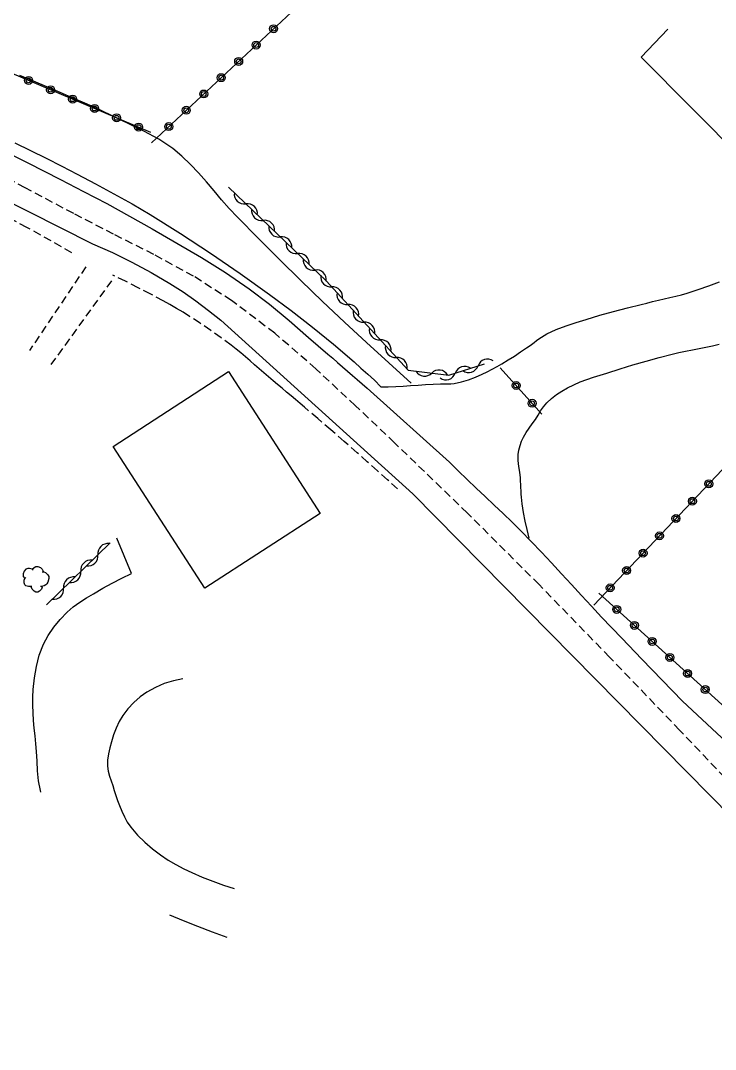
# Model space of a CAD drawing. Header units: millimetres. Extents: x 182998 to 184000, y 151998 to 153001.
# Drawn here: x 183353.2 to 183396.8, y 152058.3 to 152122.9 of the extents above; entities that cross this region are included whole.
import ezdxf

# ---------------------------------------------------------------- set-up
doc = ezdxf.new("R2010")
doc.units = ezdxf.units.MM
doc.linetypes.add('DASHED', pattern=[0.75, 0.5, -0.25])
doc.layers.get('0').update_dxf_attribs({"linetype": 'CONTINUOUS'})
for name, color, linetype in [('W0001', 6, 'DASHED'), ('W0008', 7, 'CONTINUOUS'), ('W0017', 7, 'CONTINUOUS'), ('W0101', 7, 'CONTINUOUS'), ('W0104', 1, 'CONTINUOUS'), ('W0112', 1, 'DASHED'), ('W0211', 2, 'CONTINUOUS'), ('W0214', 2, 'CONTINUOUS'), ('W0300', 7, 'CONTINUOUS'), ('W0310', 3, 'CONTINUOUS'), ('W0323', 7, 'CONTINUOUS')]:
    doc.layers.add(name, color=color, linetype=linetype)

# ---------------------------------------------------------------- blocks, each defined once
blk = doc.blocks.new('T300')
for p, q in [((-0.571, 0.686), (-0.686, 0.629)), ((-0.457, 0.686), (-0.571, 0.686)), ((-0.286, 0.629), (-0.457, 0.686)), ((-0.286, 0.629), (-0.171, 0.743)), ((-0.171, 0.743), (-0.057, 0.8)), ((-0.057, 0.8), (0.057, 0.8)), ((0.057, 0.8), (0.229, 0.743)), ((0.229, 0.743), (0.343, 0.629)), ((-0.8, 0.514), (-0.857, 0.343)), ((-0.857, 0.343), (-0.857, 0.171)), ((-0.857, 0.171), (-0.743, 0.057)), ((-0.686, 0.629), (-0.8, 0.514)), ((-0.8, -0.057), (-0.743, 0.057)), ((-0.743, 0.057), (-0.686, 0.114)), ((-0.229, 0.571), (-0.286, 0.629)), ((0.343, 0.629), (0.4, 0.514)), ((0.457, 0.457), (0.343, 0.457)), ((0.4, 0.514), (0.4, 0.457)), ((0.571, 0.4), (0.457, 0.457)), ((0.571, 0.4), (0.686, 0.286)), ((0.686, 0.286), (0.743, 0.171)), ((0.743, 0.057), (0.686, -0.171)), ((0.743, 0.171), (0.743, 0.057)), ((-0.8, -0.171), (-0.8, -0.057)), ((-0.8, -0.229), (-0.8, -0.171)), ((-0.743, -0.343), (-0.8, -0.229)), ((-0.686, -0.4), (-0.743, -0.343)), ((-0.514, -0.457), (-0.686, -0.4)), ((-0.4, -0.457), (-0.514, -0.457)), ((-0.4, -0.457), (-0.343, -0.457)), ((-0.343, -0.457), (-0.343, -0.4)), ((-0.343, -0.514), (-0.343, -0.457)), ((-0.286, -0.629), (-0.343, -0.514)), ((-0.171, -0.743), (-0.286, -0.629)), ((0.286, -0.457), (0.229, -0.457)), ((0.286, -0.629), (0.229, -0.686)), ((0.457, -0.4), (0.286, -0.457)), ((0.343, -0.514), (0.286, -0.629)), ((0.343, -0.514), (0.343, -0.457)), ((0.571, -0.343), (0.457, -0.4)), ((0.629, -0.286), (0.571, -0.343)), ((0.686, -0.171), (0.629, -0.286)), ((-0.057, -0.8), (-0.171, -0.743)), ((0.057, -0.8), (-0.057, -0.8)), ((0.171, -0.743), (0.057, -0.8)), ((0.229, -0.686), (0.171, -0.743))]:
    blk.add_line(p, q)
blk = doc.blocks.new('t310o')
at = {"color": 0, "linetype": 'Continuous'}
for centre, start, end in [((-0.5, 0.375), 216.8699, 323.1304), ((0.5, -0.375), 36.8699, 143.1303)]:
    blk.add_arc(centre, 0.625, start, end, dxfattribs=at)
blk = doc.blocks.new('t323o')
at = {"color": 0, "linetype": 'Continuous'}
for radius in [0.25, 0.15]:
    blk.add_circle((0, 0), radius, dxfattribs=at)

msp = doc.modelspace()

# ---------------------------------------------------------------- linework, layer by layer
at = {"layer": 'W0001'}
msp.add_lwpolyline([(183398.936, 152073.741), (183394.556, 152078.341), (183390.161, 152082.929), (183385.727, 152087.481), (183381.231, 152091.973), (183376.653, 152096.381), (183374.195, 152098.71), (183371.712, 152101.025), (183369.143, 152103.251), (183366.432, 152105.306), (183364.041, 152106.832), (183361.55, 152108.189), (183359.023, 152109.467), (183356.515, 152110.76), (183353.476, 152112.378), (183350.433, 152113.989)], dxfattribs=at)
at = {"layer": 'W0008'}
for points in [[(183351.584, 152114.948), (183353.642, 152113.942), (183355.688, 152112.909), (183357.141, 152112.155), (183358.586, 152111.388), (183360.022, 152110.603), (183361.446, 152109.796), (183362.993, 152108.904), (183364.535, 152108), (183366.055, 152107.057), (183367.534, 152106.05), (183368.811, 152105.076), (183370.041, 152104.044), (183371.25, 152102.989), (183372.466, 152101.946), (183372.777, 152101.682), (183373.086, 152101.416), (183373.394, 152101.148), (183373.702, 152100.88), (183374.008, 152100.611), (183374.315, 152100.342), (183374.623, 152100.074), (183374.931, 152099.807)], [(183349.637, 152112.874), (183353.678, 152110.885), (183357.7, 152108.86)], [(183357.7, 152108.86), (183358.947, 152108.31), (183360.172, 152107.713), (183361.373, 152107.07), (183362.548, 152106.38), (183363.38, 152105.849), (183364.191, 152105.285), (183364.979, 152104.691), (183365.744, 152104.067)], [(183365.744, 152104.067), (183377.805, 152093.168), (183412.192, 152058.312)], [(183374.931, 152099.807), (183380.097, 152095.169)], [(183394.725, 152080.157), (183393.453, 152081.474), (183392.184, 152082.795), (183390.918, 152084.118), (183389.656, 152085.446), (183389.022, 152086.12), (183388.391, 152086.797), (183387.763, 152087.477), (183387.135, 152088.158), (183386.506, 152088.837), (183385.873, 152089.512), (183385.234, 152090.182), (183384.587, 152090.845), (183384.035, 152091.395), (183383.475, 152091.937), (183382.91, 152092.474), (183382.342, 152093.008), (183381.775, 152093.541), (183381.209, 152094.078), (183380.649, 152094.62), (183380.097, 152095.169)], [(183394.725, 152080.157), (183400.27, 152074.99)]]:
    msp.add_lwpolyline(points, dxfattribs=at)
at = {"layer": 'W0017'}
for points in [[(183375.787, 152099.882), (183376.258, 152099.89), (183376.728, 152099.909), (183377.198, 152099.936), (183377.667, 152099.969), (183378.136, 152100.002), (183378.606, 152100.032), (183379.075, 152100.057), (183379.545, 152100.073), (183379.758, 152100.074), (183379.972, 152100.07), (183380.186, 152100.076), (183380.399, 152100.101), (183380.854, 152100.202), (183381.299, 152100.34), (183381.734, 152100.502), (183382.162, 152100.679), (183382.482, 152100.827), (183382.793, 152100.99), (183383.099, 152101.163), (183383.402, 152101.34), (183383.794, 152101.578), (183384.181, 152101.825), (183384.563, 152102.078), (183384.945, 152102.332), (183385.103, 152102.442), (183385.258, 152102.556), (183385.412, 152102.673), (183385.565, 152102.79), (183385.72, 152102.905), (183385.879, 152103.015), (183386.043, 152103.119), (183386.212, 152103.214), (183386.813, 152103.492), (183387.434, 152103.722), (183388.063, 152103.925), (183388.691, 152104.123), (183389.546, 152104.38), (183390.407, 152104.615), (183391.271, 152104.838), (183392.134, 152105.06), (183392.496, 152105.151), (183392.858, 152105.237), (183393.221, 152105.321), (183393.584, 152105.404), (183393.947, 152105.489), (183394.308, 152105.578), (183394.669, 152105.673), (183395.027, 152105.776), (183395.71, 152105.995), (183396.386, 152106.234), (183397.057, 152106.485)], [(183385.111, 152090.404), (183384.973, 152090.935), (183384.854, 152091.471), (183384.753, 152092.01), (183384.67, 152092.553), (183384.646, 152092.755), (183384.627, 152092.958), (183384.614, 152093.162), (183384.603, 152093.365), (183384.595, 152093.568), (183384.585, 152093.772), (183384.574, 152093.975), (183384.559, 152094.178), (183384.516, 152094.538), (183384.458, 152094.901), (183384.416, 152095.269), (183384.422, 152095.638), (183384.466, 152095.924), (183384.54, 152096.204), (183384.637, 152096.476), (183384.752, 152096.74), (183384.914, 152097.032), (183385.104, 152097.307), (183385.303, 152097.573), (183385.496, 152097.842), (183385.665, 152098.107), (183385.829, 152098.379), (183386.006, 152098.645), (183386.212, 152098.889), (183386.506, 152099.163), (183386.823, 152099.408), (183387.158, 152099.628), (183387.507, 152099.825), (183388.307, 152100.194), (183389.138, 152100.491), (183389.977, 152100.751), (183390.812, 152101.01), (183391.626, 152101.264), (183392.444, 152101.504), (183393.266, 152101.732), (183394.091, 152101.947), (183394.509, 152102.046), (183394.93, 152102.135), (183395.352, 152102.217), (183395.775, 152102.296), (183396.197, 152102.379), (183396.618, 152102.469), (183397.037, 152102.572)], [(183360.152, 152088.171), (183359.216, 152090.403)], [(183354.449, 152074.463), (183354.423, 152074.562), (183354.315, 152075.171), (183354.253, 152075.786), (183354.215, 152076.401), (183354.175, 152077.014), (183354.135, 152077.498), (183354.089, 152077.981), (183354.043, 152078.465), (183354.001, 152078.948), (183353.968, 152079.435), (183353.951, 152079.922), (183353.954, 152080.411), (183353.982, 152080.898), (183354.059, 152081.62), (183354.176, 152082.34), (183354.355, 152083.05), (183354.616, 152083.736), (183354.912, 152084.293), (183355.268, 152084.813), (183355.669, 152085.296), (183356.103, 152085.747), (183356.486, 152086.08), (183356.899, 152086.373), (183357.327, 152086.643), (183357.756, 152086.904), (183358.34, 152087.249), (183358.934, 152087.575), (183359.539, 152087.883), (183360.152, 152088.171)], [(183363.376, 152081.56), (183362.782, 152081.443), (183362.203, 152081.265), (183361.646, 152081.027), (183361.117, 152080.733), (183360.683, 152080.429), (183360.285, 152080.08), (183359.924, 152079.693), (183359.602, 152079.273), (183359.367, 152078.885), (183359.176, 152078.473), (183359.02, 152078.05), (183358.886, 152077.62), (183358.783, 152077.245), (183358.697, 152076.863), (183358.644, 152076.472), (183358.638, 152076.078), (183358.681, 152075.764), (183358.767, 152075.458), (183358.871, 152075.161), (183358.969, 152074.866), (183359.063, 152074.553), (183359.159, 152074.241), (183359.263, 152073.931), (183359.382, 152073.626), (183359.534, 152073.27), (183359.696, 152072.917), (183359.88, 152072.573), (183360.098, 152072.249), (183360.514, 152071.759), (183360.974, 152071.311), (183361.463, 152070.9), (183361.971, 152070.513), (183362.438, 152070.198), (183362.923, 152069.914), (183363.422, 152069.654), (183363.927, 152069.412), (183364.58, 152069.124), (183365.244, 152068.863), (183365.917, 152068.628), (183366.6, 152068.42)], [(183366.159, 152065.335), (183365.234, 152065.67), (183364.315, 152066.02), (183363.402, 152066.386), (183362.553, 152066.743)]]:
    msp.add_lwpolyline(points, dxfattribs=at)
at = {"layer": 'W0101'}
msp.add_lwpolyline([(183398.498, 152114.178), (183392.134, 152120.569), (183393.823, 152122.326)], dxfattribs=at)
at = {"layer": 'W0104'}
msp.add_lwpolyline([(183366.24, 152100.844), (183371.998, 152091.946), (183364.754, 152087.258), (183358.996, 152096.156), (183366.24, 152100.844)], close=True, dxfattribs=at)
at = {"layer": 'W0112'}
for points in [[(183356.405, 152108.309), (183353.584, 152109.892), (183350.732, 152111.421), (183347.852, 152112.895), (183344.945, 152114.313), (183343.585, 152114.945), (183342.213, 152115.55), (183340.829, 152116.13), (183339.435, 152116.682)], [(183357.286, 152107.427), (183353.733, 152102.165)], [(183358.884, 152106.546), (183355.083, 152101.284)], [(183376.846, 152093.489), (183376.215, 152094.057), (183375.583, 152094.623), (183374.948, 152095.186), (183374.312, 152095.748), (183373.489, 152096.468), (183372.664, 152097.186), (183371.836, 152097.901), (183371.006, 152098.612), (183370.725, 152098.852), (183370.443, 152099.09), (183370.16, 152099.327), (183369.878, 152099.564), (183369.595, 152099.801), (183369.312, 152100.038), (183369.029, 152100.275), (183368.747, 152100.513), (183368.455, 152100.762), (183368.165, 152101.013), (183367.876, 152101.266), (183367.588, 152101.518), (183367.297, 152101.769), (183367.004, 152102.016), (183366.707, 152102.259), (183366.405, 152102.496), (183365.767, 152102.973), (183365.116, 152103.434), (183364.456, 152103.88), (183363.788, 152104.314), (183363.381, 152104.567), (183362.969, 152104.81), (183362.553, 152105.047), (183362.135, 152105.279), (183361.351, 152105.701), (183360.562, 152106.113), (183359.767, 152106.514), (183358.967, 152106.904)]]:
    msp.add_lwpolyline(points, dxfattribs=at)
at = {"layer": 'W0211'}
msp.add_lwpolyline([(183352.818, 152115.197), (183353.802, 152114.718), (183354.785, 152114.235), (183355.763, 152113.744), (183356.735, 152113.24), (183357.89, 152112.627), (183359.041, 152112.008), (183360.183, 152111.371), (183361.308, 152110.705), (183363.22, 152109.511), (183365.107, 152108.277), (183366.968, 152107.004), (183368.802, 152105.692), (183370.167, 152104.678), (183371.514, 152103.64), (183372.834, 152102.567), (183374.118, 152101.45), (183374.546, 152101.071), (183374.976, 152100.692), (183375.395, 152100.3), (183375.787, 152099.882)], dxfattribs=at)
at = {"layer": 'W0214'}
msp.add_lwpolyline([(183377.7, 152100.128), (183376.291, 152101.39), (183374.894, 152102.665), (183373.509, 152103.952), (183372.135, 152105.252), (183370.781, 152106.556), (183369.439, 152107.872), (183368.109, 152109.201), (183366.79, 152110.54), (183366.286, 152111.078), (183365.801, 152111.632), (183365.325, 152112.193), (183364.849, 152112.755), (183364.36, 152113.311), (183363.85, 152113.85), (183363.312, 152114.363), (183362.741, 152114.838), (183361.861, 152115.434), (183360.926, 152115.94), (183359.971, 152116.396), (183359.021, 152116.848), (183358.193, 152117.243), (183357.358, 152117.624), (183356.517, 152117.993), (183355.674, 152118.353), (183354.828, 152118.71), (183353.984, 152119.067), (183353.14, 152119.428)], dxfattribs=at)
at = {"layer": 'W0310'}
for points in [[(183366.239, 152112.414), (183372.355, 152106.546), (183377.507, 152100.927)], [(183377.507, 152100.927), (183380.069, 152100.624), (183382.3, 152101.34)], [(183358.802, 152090.1), (183354.808, 152086.215)]]:
    msp.add_lwpolyline(points, dxfattribs=at)
at = {"layer": 'W0323'}
for points in [[(183361.363, 152115.857), (183351.501, 152120.044), (183342.548, 152124.671), (183332.906, 152129.574), (183329.462, 152133.513)], [(183379.768, 152133.137), (183373.015, 152126.05), (183361.391, 152115.196)], [(183409.329, 152106.977), (183404.145, 152101.975), (183389.16, 152086.189)], [(183383.292, 152101.092), (183385.909, 152098.172)], [(183436.581, 152080.002), (183417.315, 152060.324), (183412.219, 152064.786), (183410.621, 152075.557), (183405.855, 152075.777), (183405.634, 152075.088), (183403.376, 152074.372), (183389.491, 152086.933)]]:
    msp.add_lwpolyline(points, dxfattribs=at)

# ---------------------------------------------------------------- block references
at = {"layer": 'W0300'}
msp.add_blockref('T300', (183354.202, 152087.813), dxfattribs=at)
at = {"layer": 'W0310'}
for p, rotation in [((183367.322, 152111.375), 316.1882121106659), ((183368.404, 152110.337), 316.1882121106659), ((183369.487, 152109.298), 316.1882121106659), ((183370.569, 152108.26), 316.1882121106659), ((183371.651, 152107.221), 316.1882121106659), ((183372.71, 152106.159), 312.5134010739524), ((183373.723, 152105.054), 312.5134010739524), ((183374.737, 152103.948), 312.5134010739524), ((183375.751, 152102.842), 312.5134010739524), ((183376.764, 152101.737), 312.5134010739524), ((183380.469, 152100.752), 17.79895504320042), ((183381.897, 152101.211), 17.79895504320042), ((183378.996, 152100.751), 353.2573694058526), ((183358.034, 152089.352), 224.2016652290469), ((183356.959, 152088.307), 224.2016652290469), ((183355.884, 152087.261), 224.2016652290469)]:
    msp.add_blockref('t310o', p, dxfattribs=dict(at, rotation=rotation))
at = {"layer": 'W0323'}
for p, rotation in [((183369.065, 152122.362), 223.0376921267383), ((183367.969, 152121.338), 223.0376921267383), ((183366.872, 152120.314), 223.0376921267383), ((183353.685, 152119.117), 156.9977936076677), ((183365.776, 152119.291), 223.0376921267383), ((183355.065, 152118.53), 156.9977936076677), ((183356.446, 152117.944), 156.9977936076677), ((183364.68, 152118.267), 223.0376921267383), ((183357.827, 152117.358), 156.9977936076677), ((183363.583, 152117.243), 223.0376921267383), ((183359.208, 152116.772), 156.9977936076677), ((183360.588, 152116.186), 156.9977936076677), ((183362.487, 152116.219), 223.0376921267383), ((183384.293, 152099.975), 311.8704950077927), ((183385.294, 152098.858), 311.8704950077927), ((183396.389, 152093.805), 226.4901556909043), ((183395.357, 152092.717), 226.4901556909043), ((183394.324, 152091.629), 226.4901556909043), ((183393.291, 152090.541), 226.4901556909043), ((183392.258, 152089.453), 226.4901556909043), ((183391.226, 152088.365), 226.4901556909043), ((183390.193, 152087.277), 226.4901556909043), ((183390.603, 152085.927), 137.865357620578), ((183391.716, 152084.921), 137.865357620578), ((183392.828, 152083.914), 137.865357620578), ((183393.94, 152082.908), 137.865357620578), ((183395.053, 152081.902), 137.865357620578), ((183396.165, 152080.895), 137.865357620578)]:
    msp.add_blockref('t323o', p, dxfattribs=dict(at, rotation=rotation))

doc.saveas('drawing.dxf')
